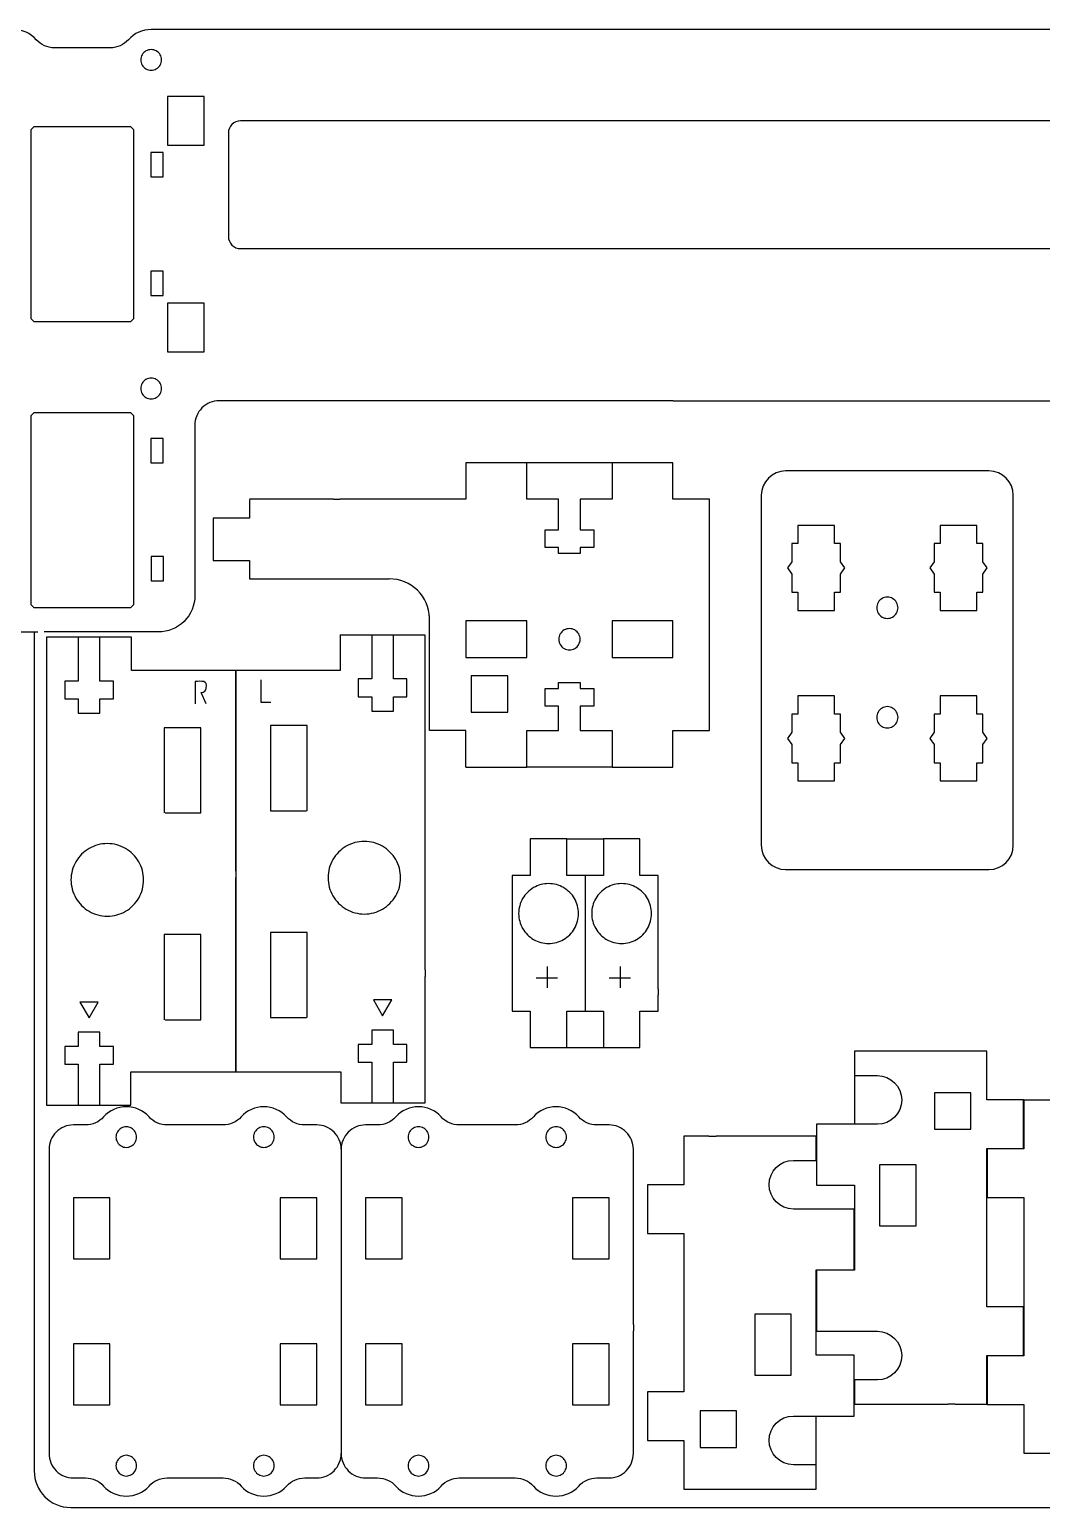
# Model space of a CAD drawing. Extents: x -458 to 425, y -81 to 360.
# Drawn here: x -163.6 to 2.6, y 117.1 to 360 of the extents above; entities that cross this region are included whole.
import ezdxf

# ---------------------------------------------------------------- set-up
doc = ezdxf.new("R2010")
doc.units = 0
doc.header["$MEASUREMENT"] = 0

msp = doc.modelspace()

# ---------------------------------------------------------------- linework, layer by layer
at = {"color": 7}
for p, q in [((125.75, 359.95), (-143.68, 359.95)), ((-150.38, 356.95), (-159.56, 356.95)), ((111.05, 344.95), (-128.98, 344.95)), ((-130.98, 342.95), (-130.98, 325.95)), ((-128.98, 323.95), (83.56, 323.95)), ((-57.88, 298.95), (-132.49, 298.95)), ((-57.88, 298.95), (-56.82, 298.95)), ((-56.82, 298.95), (39.14, 298.95)), ((-136.49, 294.95), (-136.49, 266.96)), ((-81.94, 288.76), (-91.94, 288.76)), ((-91.94, 288.76), (-91.94, 282.76)), ((-81.94, 282.76), (-81.94, 288.76)), ((-67.94, 288.76), (-81.94, 288.76)), ((-57.94, 288.76), (-67.94, 288.76)), ((-67.94, 288.76), (-67.94, 282.76)), ((-57.94, 282.76), (-57.94, 288.76)), ((-6.02, 287.43), (-39.42, 287.43)), ((-113.7, 282.76), (-127.5, 282.76)), ((-127.5, 282.69), (-127.5, 279.69)), ((-113.7, 282.76), (-112.65, 282.76)), ((-91.94, 282.76), (-112.65, 282.76)), ((-76.72, 282.76), (-81.94, 282.76)), ((-76.72, 277.76), (-76.72, 282.76)), ((-67.94, 282.76), (-73.16, 282.76)), ((-73.16, 282.76), (-73.16, 277.76)), ((-51.94, 282.76), (-57.94, 282.76)), ((-51.94, 244.76), (-51.94, 282.76)), ((-43.42, 283.42), (-43.42, 256.62)), ((-2.02, 225.92), (-2.02, 283.42)), ((-127.5, 279.69), (-133.5, 279.69)), ((-133.5, 279.69), (-133.5, 272.69)), ((-78.94, 274.84), (-78.94, 277.76)), ((-78.94, 277.76), (-76.72, 277.76)), ((-73.16, 277.76), (-70.94, 277.76)), ((-70.94, 277.76), (-70.94, 274.84)), ((-76.72, 274.84), (-78.94, 274.84)), ((-76.72, 273.84), (-76.72, 274.84)), ((-70.94, 274.84), (-73.16, 274.84)), ((-73.16, 274.84), (-73.16, 273.84)), ((-133.5, 272.69), (-127.5, 272.69)), ((-127.5, 272.69), (-127.5, 269.69)), ((-73.16, 273.84), (-76.72, 273.84)), ((-127.5, 269.69), (-124.56, 269.69)), ((-127.38, 269.7), (-104.57, 269.7)), ((-97.94, 244.76), (-97.94, 263.59)), ((-167.46, 260.96), (-162.3, 260.96)), ((-142.49, 260.96), (-161.24, 260.96)), ((-160.87, 260.1), (-160.87, 205.06)), ((-146.88, 260.1), (-160.87, 260.1)), ((-155.65, 260.08), (-155.65, 252.88)), ((-152.09, 252.88), (-152.09, 260.08)), ((-146.88, 254.65), (-146.88, 260.11)), ((-112.64, 260.47), (-112.64, 254.65)), ((-98.65, 260.46), (-112.64, 260.46)), ((-107.42, 260.45), (-107.42, 253.24)), ((-103.87, 253.24), (-103.87, 260.45)), ((-98.65, 205.42), (-98.65, 260.46)), ((-43.42, 256.62), (-43.42, 255.38)), ((-43.42, 255.38), (-43.42, 225.92)), ((-155.65, 252.88), (-157.87, 252.88)), ((-157.87, 252.88), (-157.87, 249.96)), ((-149.87, 252.88), (-152.09, 252.88)), ((-149.87, 249.96), (-149.87, 252.88)), ((-129.76, 254.65), (-146.88, 254.65)), ((-136.42, 252.83), (-136.42, 249.18)), ((-129.76, 254.65), (-129.76, 221.45)), ((-129.76, 221.66), (-129.76, 254.65)), ((-112.64, 254.65), (-129.76, 254.65)), ((-125.64, 253.09), (-125.64, 249.45)), ((-107.42, 253.24), (-109.65, 253.24)), ((-109.65, 253.24), (-109.65, 250.32)), ((-101.65, 253.24), (-103.87, 253.24)), ((-101.65, 250.32), (-101.65, 253.24)), ((-76.72, 251.68), (-76.72, 252.68)), ((-76.72, 252.68), (-73.16, 252.68)), ((-73.16, 252.68), (-73.16, 251.68)), ((-134.62, 249.18), (-135.43, 251.01)), ((-109.65, 250.32), (-107.42, 250.32)), ((-107.42, 250.32), (-107.42, 247.97)), ((-103.87, 247.97), (-103.87, 250.32)), ((-103.87, 250.32), (-101.65, 250.32)), ((-78.94, 248.76), (-78.94, 251.68)), ((-78.94, 251.68), (-76.72, 251.68)), ((-73.16, 251.68), (-70.94, 251.68)), ((-70.94, 251.68), (-70.94, 248.76)), ((-157.87, 249.96), (-155.65, 249.96)), ((-155.65, 249.96), (-155.65, 247.61)), ((-152.09, 247.61), (-152.09, 249.96)), ((-152.09, 249.96), (-149.87, 249.96)), ((-125.64, 249.45), (-124.02, 249.45)), ((-107.42, 247.97), (-103.87, 247.97)), ((-76.72, 248.76), (-78.94, 248.76)), ((-76.72, 244.76), (-76.72, 248.76)), ((-70.94, 248.76), (-73.16, 248.76)), ((-73.16, 248.76), (-73.16, 244.76)), ((-155.65, 247.61), (-152.09, 247.61)), ((-118.04, 245.6), (-124.04, 245.6)), ((-124.04, 245.6), (-124.04, 231.59)), ((-118.04, 231.59), (-118.04, 245.6)), ((-135.52, 245.23), (-141.52, 245.23)), ((-141.52, 245.23), (-141.52, 231.23)), ((-135.52, 231.23), (-135.52, 245.23)), ((-91.94, 244.76), (-97.94, 244.76)), ((-91.94, 238.76), (-91.94, 244.76)), ((-81.94, 238.76), (-81.94, 244.76)), ((-81.94, 244.76), (-76.72, 244.76)), ((-73.16, 244.76), (-67.94, 244.76)), ((-67.94, 244.76), (-67.94, 238.76)), ((-57.94, 238.76), (-57.94, 244.76)), ((-57.94, 244.76), (-51.94, 244.76)), ((-91.94, 238.76), (-81.94, 238.76)), ((-67.94, 238.76), (-81.94, 238.76)), ((-67.94, 238.76), (-57.94, 238.76)), ((-141.38, 231.23), (-135.52, 231.23)), ((-124.04, 231.59), (-118.14, 231.59)), ((-81.37, 226.97), (-81.37, 220.97)), ((-75.37, 226.97), (-81.37, 226.97)), ((-75.37, 220.97), (-75.37, 226.97)), ((-75.37, 226.97), (-69.37, 226.97)), ((-63.37, 226.97), (-69.37, 226.97)), ((-69.37, 226.97), (-69.37, 220.97)), ((-63.37, 220.97), (-63.37, 226.97)), ((-129.76, 221.66), (-129.76, 220.39)), ((-39.42, 221.93), (-6.02, 221.93)), ((-129.76, 188.68), (-129.76, 220.61)), ((-129.76, 220.39), (-129.76, 188.71)), ((-81.37, 220.97), (-84.37, 220.97)), ((-84.37, 220.97), (-84.37, 202.7)), ((-72.37, 220.97), (-75.37, 220.97)), ((-69.37, 220.97), (-72.37, 220.97)), ((-72.37, 220.97), (-72.37, 198.67)), ((-60.37, 220.97), (-63.37, 220.97)), ((-60.37, 202.35), (-60.37, 220.97)), ((-118.04, 211.59), (-124.04, 211.59)), ((-124.04, 211.59), (-124.04, 197.59)), ((-118.04, 197.59), (-118.04, 211.59)), ((-135.52, 211.23), (-141.52, 211.23)), ((-141.52, 211.23), (-141.52, 197.22)), ((-135.52, 197.22), (-135.52, 211.23)), ((-160.87, 205.06), (-160.87, 204)), ((-160.87, 204), (-160.87, 183.21)), ((-98.65, 205.42), (-98.65, 204.36)), ((-98.65, 183.57), (-98.65, 204.36)), ((-76.89, 204.08), (-80.39, 204.08)), ((-78.57, 202.47), (-78.57, 205.97)), ((-64.89, 204.08), (-68.39, 204.08)), ((-66.57, 202.47), (-66.57, 205.97)), ((-84.37, 202.7), (-84.37, 201.64)), ((-84.37, 201.64), (-84.37, 198.67)), ((-60.37, 202.35), (-60.37, 201.29)), ((-155.37, 200.15), (-153.87, 197.55)), ((-152.37, 200.15), (-155.37, 200.15)), ((-153.87, 197.55), (-152.37, 200.15)), ((-104.15, 200.51), (-107.15, 200.51)), ((-107.15, 200.51), (-105.65, 197.91)), ((-105.65, 197.91), (-104.15, 200.51)), ((-60.37, 198.67), (-60.37, 201.29)), ((-141.38, 197.22), (-135.52, 197.22)), ((-124.04, 197.59), (-118.14, 197.59)), ((-84.37, 198.67), (-81.37, 198.67)), ((-81.37, 198.67), (-81.37, 192.67)), ((-75.37, 192.67), (-75.37, 198.67)), ((-75.37, 198.67), (-72.37, 198.67)), ((-72.37, 198.67), (-69.37, 198.67)), ((-69.37, 198.67), (-69.37, 192.67)), ((-63.37, 192.67), (-63.37, 198.67)), ((-63.37, 198.67), (-60.37, 198.67)), ((-152.09, 195.19), (-155.65, 195.19)), ((-155.65, 195.19), (-155.65, 192.84)), ((-152.09, 192.84), (-152.09, 195.19)), ((-103.87, 195.55), (-107.42, 195.55)), ((-107.42, 195.55), (-107.42, 193.2)), ((-103.87, 193.2), (-103.87, 195.55)), ((-155.65, 192.84), (-157.87, 192.84)), ((-157.87, 192.84), (-157.87, 189.92)), ((-149.87, 192.84), (-152.09, 192.84)), ((-149.87, 189.92), (-149.87, 192.84)), ((-107.42, 193.2), (-109.65, 193.2)), ((-109.65, 193.2), (-109.65, 190.28)), ((-101.65, 193.2), (-103.87, 193.2)), ((-101.65, 190.28), (-101.65, 193.2)), ((-81.37, 192.67), (-75.37, 192.67)), ((-75.37, 192.67), (-69.37, 192.67)), ((-69.37, 192.67), (-63.37, 192.67)), ((-6.35, 192.08), (-28.1, 192.08)), ((-28.1, 192.08), (-28.1, 188.08)), ((-6.35, 184.07), (-6.35, 192.08)), ((-157.87, 189.92), (-155.65, 189.92)), ((-155.65, 189.92), (-155.65, 183.24)), ((-152.09, 183.29), (-152.09, 189.92)), ((-152.09, 189.92), (-149.87, 189.92)), ((-109.65, 190.28), (-107.42, 190.28)), ((-107.42, 190.28), (-107.42, 183.65)), ((-103.87, 183.6), (-103.87, 190.28)), ((-103.87, 190.28), (-101.65, 190.28)), ((-147.02, 183.22), (-147.02, 188.71)), ((-147.02, 188.71), (-129.76, 188.71)), ((-129.76, 188.68), (-112.5, 188.68)), ((-112.5, 188.68), (-112.5, 183.59)), ((-28.1, 188.08), (-24.35, 188.08)), ((-28.1, 188.08), (-28.1, 180.07)), ((-160.87, 183.23), (-147.02, 183.23)), ((-112.5, 183.6), (-98.64, 183.6)), ((-0.35, 184.07), (-6.35, 184.07)), ((-0.35, 176.07), (-0.35, 184.07)), ((5.62, 184.02), (-0.31, 184.02)), ((-0.31, 184.02), (-0.31, 176.02)), ((-154.46, 179.96), (-156.45, 179.96)), ((-131.86, 179.96), (-141.04, 179.96)), ((-116.45, 179.96), (-118.44, 179.96)), ((-106.46, 179.96), (-108.45, 179.96)), ((-83.85, 179.96), (-93.04, 179.96)), ((-68.44, 179.96), (-70.44, 179.96)), ((-24.35, 180.07), (-34.35, 180.07)), ((-34.35, 180.07), (-34.35, 170.07)), ((-52.06, 178.14), (-56.14, 178.14)), ((-56.14, 178.14), (-56.14, 170.14)), ((-52.06, 178.14), (-50.82, 178.14)), ((-34.39, 178.14), (-50.82, 178.14)), ((-34.39, 174.14), (-34.39, 178.14)), ((-160.45, 175.96), (-160.45, 143.9)), ((-112.45, 175.96), (-112.45, 125.96)), ((-64.44, 147.17), (-64.44, 175.96)), ((-6.35, 150.07), (-6.35, 176.07)), ((-6.35, 176.07), (-0.35, 176.07)), ((-0.31, 176.02), (-6.31, 176.02)), ((-6.31, 176.02), (-6.31, 168.02)), ((-38.14, 174.14), (-34.39, 174.14)), ((-56.14, 170.14), (-62.14, 170.14)), ((-62.14, 170.14), (-62.14, 162.14)), ((-34.35, 170.07), (-28.1, 170.07)), ((-28.1, 170.07), (-28.1, 156.07)), ((-6.31, 168.02), (-0.31, 168.02)), ((-0.31, 168.02), (-0.31, 142.02)), ((-28.14, 166.14), (-38.14, 166.14)), ((-28.14, 156.14), (-28.14, 166.14)), ((-62.14, 162.14), (-56.14, 162.14)), ((-56.14, 162.14), (-56.14, 136.13)), ((-34.39, 142.13), (-34.39, 156.14)), ((-34.39, 156.14), (-28.14, 156.14)), ((-28.1, 156.07), (-34.35, 156.07)), ((-34.35, 156.07), (-34.35, 146.06)), ((-0.35, 150.07), (-6.35, 150.07)), ((-0.35, 142.06), (-0.35, 150.07)), ((-64.44, 147.17), (-64.44, 146.11)), ((-64.44, 125.96), (-64.44, 146.11)), ((-34.35, 146.06), (-24.35, 146.06)), ((-160.45, 143.9), (-160.45, 142.84)), ((-160.45, 142.84), (-160.45, 125.96)), ((-28.14, 142.13), (-34.39, 142.13)), ((-28.14, 132.13), (-28.14, 142.13)), ((-6.35, 134.06), (-6.35, 142.06)), ((-6.35, 142.06), (-0.35, 142.06)), ((-0.31, 142.02), (-6.31, 142.02)), ((-6.31, 142.02), (-6.31, 134.02)), ((-56.14, 136.13), (-62.14, 136.13)), ((-62.14, 136.13), (-62.14, 128.13)), ((-24.35, 138.06), (-28.1, 138.06)), ((-28.1, 138.06), (-28.1, 134.06)), ((-28.1, 134.06), (-12.72, 134.06)), ((-11.58, 134.06), (-12.72, 134.06)), ((-11.58, 134.06), (-6.35, 134.06)), ((-6.31, 134.02), (-0.31, 134.02)), ((-0.31, 134.02), (-0.31, 126.02)), ((-38.14, 132.13), (-28.14, 132.13)), ((-34.39, 124.13), (-34.39, 132.13)), ((-62.14, 128.13), (-56.14, 128.13)), ((-56.14, 128.13), (-56.14, 120.13)), ((-34.39, 124.13), (-38.14, 124.13)), ((-34.39, 120.13), (-34.39, 124.13)), ((-0.31, 126.02), (21.45, 126.02)), ((-156.45, 121.96), (-154.46, 121.96)), ((-141.04, 121.96), (-131.86, 121.96)), ((-118.44, 121.96), (-116.45, 121.96)), ((-108.45, 121.96), (-106.46, 121.96)), ((-93.04, 121.96), (-83.85, 121.96)), ((-70.44, 121.96), (-68.44, 121.96)), ((-56.14, 120.13), (-34.39, 120.13))]:
    msp.add_line(p, q, dxfattribs=at)
at = {"color": 1}
for p, q in [((-134.98, 348.96), (-140.97, 348.96)), ((-140.97, 348.96), (-140.97, 340.96)), ((-134.98, 340.96), (-134.98, 348.96)), ((-162.95, 343.96), (-163.45, 343.46)), ((-163.45, 343.46), (-163.45, 312.46)), ((-146.99, 343.96), (-162.95, 343.96)), ((-146.49, 343.46), (-146.99, 343.96)), ((-146.49, 312.46), (-146.49, 343.46)), ((-140.97, 340.96), (-134.98, 340.96)), ((-143.7, 339.75), (-143.7, 335.75)), ((-141.7, 339.75), (-143.7, 339.75)), ((-141.7, 335.75), (-141.7, 339.75)), ((-143.7, 335.75), (-141.7, 335.75)), ((-143.7, 320.26), (-143.7, 316.26)), ((-141.7, 320.26), (-143.7, 320.26)), ((-141.7, 316.26), (-141.7, 320.26)), ((-143.7, 316.26), (-141.7, 316.26)), ((-134.98, 314.97), (-140.97, 314.97)), ((-140.97, 314.97), (-140.97, 306.97)), ((-134.98, 306.97), (-134.98, 314.97)), ((-163.45, 312.46), (-162.95, 311.97)), ((-162.95, 311.97), (-146.99, 311.97)), ((-146.99, 311.97), (-146.49, 312.46)), ((-140.97, 306.97), (-134.98, 306.97)), ((-162.95, 296.97), (-163.45, 296.47)), ((-163.45, 296.47), (-163.45, 265.47)), ((-146.99, 296.97), (-162.95, 296.97)), ((-146.49, 296.47), (-146.99, 296.97)), ((-146.49, 265.47), (-146.49, 296.47)), ((-143.7, 292.76), (-143.7, 288.75)), ((-141.7, 292.76), (-143.7, 292.76)), ((-141.7, 288.75), (-141.7, 292.76)), ((-143.7, 288.75), (-141.7, 288.75)), ((-31.41, 278.48), (-37.41, 278.48)), ((-37.41, 278.48), (-37.41, 275.48)), ((-31.41, 275.48), (-31.41, 278.48)), ((-8.01, 278.48), (-14.01, 278.48)), ((-14.01, 278.48), (-14.01, 275.48)), ((-8.01, 275.48), (-8.01, 278.48)), ((-37.41, 275.48), (-38.41, 275.48)), ((-38.41, 275.48), (-38.41, 272.48)), ((-30.41, 275.48), (-31.41, 275.48)), ((-30.41, 272.48), (-30.41, 275.48)), ((-14.01, 275.48), (-15.01, 275.48)), ((-15.01, 275.48), (-15.01, 272.48)), ((-7.01, 275.48), (-8.01, 275.48)), ((-7.01, 272.48), (-7.01, 275.48)), ((-143.66, 273.35), (-143.66, 269.35)), ((-141.66, 273.35), (-143.66, 273.35)), ((-141.66, 269.35), (-141.66, 273.35)), ((-38.41, 272.48), (-39.11, 271.48)), ((-29.71, 271.48), (-30.41, 272.48)), ((-15.01, 272.48), (-15.71, 271.48)), ((-6.31, 271.48), (-7.01, 272.48)), ((-39.11, 271.48), (-38.41, 270.48)), ((-38.41, 270.48), (-38.41, 267.48)), ((-30.41, 270.48), (-29.71, 271.48)), ((-30.41, 267.48), (-30.41, 270.48)), ((-15.71, 271.48), (-15.01, 270.48)), ((-15.01, 270.48), (-15.01, 267.48)), ((-7.01, 270.48), (-6.31, 271.48)), ((-7.01, 267.48), (-7.01, 270.48)), ((-143.66, 269.35), (-141.66, 269.35)), ((-38.41, 267.48), (-37.41, 267.48)), ((-37.41, 267.48), (-37.41, 264.48)), ((-31.41, 264.48), (-31.41, 267.48)), ((-31.41, 267.48), (-30.41, 267.48)), ((-15.01, 267.48), (-14.01, 267.48)), ((-14.01, 267.48), (-14.01, 264.48)), ((-8.01, 264.48), (-8.01, 267.48)), ((-8.01, 267.48), (-7.01, 267.48)), ((-163.45, 265.47), (-162.95, 264.97)), ((-162.95, 264.97), (-146.99, 264.97)), ((-146.99, 264.97), (-146.49, 265.47)), ((-81.94, 262.77), (-91.94, 262.77)), ((-91.94, 262.77), (-91.94, 256.77)), ((-81.94, 256.77), (-81.94, 262.77)), ((-57.94, 262.77), (-67.94, 262.77)), ((-67.94, 262.77), (-67.94, 256.77)), ((-57.94, 256.77), (-57.94, 262.77)), ((-37.41, 264.48), (-31.41, 264.48)), ((-14.01, 264.48), (-8.01, 264.48)), ((-91.94, 256.77), (-81.94, 256.77)), ((-67.94, 256.77), (-57.94, 256.77)), ((-85.08, 253.77), (-91.08, 253.77)), ((-91.08, 253.77), (-91.08, 247.77)), ((-85.08, 247.77), (-85.08, 253.77)), ((-31.41, 250.48), (-37.41, 250.48)), ((-37.41, 250.48), (-37.41, 247.48)), ((-31.41, 247.48), (-31.41, 250.48)), ((-8.01, 250.48), (-14.01, 250.48)), ((-14.01, 250.48), (-14.01, 247.48)), ((-8.01, 247.48), (-8.01, 250.48)), ((-91.08, 247.77), (-85.08, 247.77)), ((-37.41, 247.48), (-38.41, 247.48)), ((-38.41, 247.48), (-38.41, 244.48)), ((-30.41, 247.48), (-31.41, 247.48)), ((-30.41, 244.48), (-30.41, 247.48)), ((-14.01, 247.48), (-15.01, 247.48)), ((-15.01, 247.48), (-15.01, 244.48)), ((-7.01, 247.48), (-8.01, 247.48)), ((-7.01, 244.48), (-7.01, 247.48)), ((-38.41, 244.48), (-39.11, 243.48)), ((-39.11, 243.48), (-38.41, 242.48)), ((-29.71, 243.48), (-30.41, 244.48)), ((-30.41, 242.48), (-29.71, 243.48)), ((-15.01, 244.48), (-15.71, 243.48)), ((-15.71, 243.48), (-15.01, 242.48)), ((-6.31, 243.48), (-7.01, 244.48)), ((-7.01, 242.48), (-6.31, 243.48)), ((-38.41, 242.48), (-38.41, 239.48)), ((-30.41, 239.48), (-30.41, 242.48)), ((-15.01, 242.48), (-15.01, 239.48)), ((-7.01, 239.48), (-7.01, 242.48)), ((-38.41, 239.48), (-37.41, 239.48)), ((-37.41, 239.48), (-37.41, 236.48)), ((-31.41, 236.48), (-31.41, 239.48)), ((-31.41, 239.48), (-30.41, 239.48)), ((-15.01, 239.48), (-14.01, 239.48)), ((-14.01, 239.48), (-14.01, 236.48)), ((-8.01, 236.48), (-8.01, 239.48)), ((-8.01, 239.48), (-7.01, 239.48)), ((-37.41, 236.48), (-31.41, 236.48)), ((-14.01, 236.48), (-8.01, 236.48)), ((-8.99, 185.26), (-14.99, 185.26)), ((-14.99, 185.26), (-14.99, 179.26)), ((-8.99, 179.26), (-8.99, 185.26)), ((-14.99, 179.26), (-8.99, 179.26)), ((-17.99, 173.38), (-23.99, 173.38)), ((-23.99, 173.38), (-23.99, 163.38)), ((-17.99, 163.38), (-17.99, 173.38)), ((-150.45, 167.97), (-156.45, 167.97)), ((-156.45, 167.97), (-156.45, 157.97)), ((-150.45, 157.97), (-150.45, 167.97)), ((-116.45, 167.97), (-122.45, 167.97)), ((-122.45, 167.97), (-122.45, 157.97)), ((-116.45, 157.97), (-116.45, 167.97)), ((-102.44, 167.97), (-108.44, 167.97)), ((-108.44, 167.97), (-108.44, 157.97)), ((-102.44, 157.97), (-102.44, 167.97)), ((-68.44, 167.97), (-74.44, 167.97)), ((-74.44, 167.97), (-74.44, 157.97)), ((-68.44, 157.97), (-68.44, 167.97)), ((-23.99, 163.38), (-17.99, 163.38)), ((-156.45, 157.97), (-150.45, 157.97)), ((-122.45, 157.97), (-116.45, 157.97)), ((-108.44, 157.97), (-102.44, 157.97)), ((-74.44, 157.97), (-68.44, 157.97)), ((-38.49, 148.85), (-44.49, 148.85)), ((-44.49, 148.85), (-44.49, 138.85)), ((-38.49, 138.85), (-38.49, 148.85)), ((-150.45, 143.97), (-156.45, 143.97)), ((-156.45, 143.97), (-156.45, 133.97)), ((-150.45, 133.97), (-150.45, 143.97)), ((-116.45, 143.97), (-122.45, 143.97)), ((-122.45, 143.97), (-122.45, 133.97)), ((-116.45, 133.97), (-116.45, 143.97)), ((-102.44, 143.97), (-108.44, 143.97)), ((-108.44, 143.97), (-108.44, 133.97)), ((-102.44, 133.97), (-102.44, 143.97)), ((-68.44, 143.97), (-74.44, 143.97)), ((-74.44, 143.97), (-74.44, 133.97)), ((-68.44, 133.97), (-68.44, 143.97)), ((-44.49, 138.85), (-38.49, 138.85)), ((-156.45, 133.97), (-150.45, 133.97)), ((-122.45, 133.97), (-116.45, 133.97)), ((-108.44, 133.97), (-102.44, 133.97)), ((-74.44, 133.97), (-68.44, 133.97)), ((-47.49, 132.97), (-53.49, 132.97)), ((-53.49, 132.97), (-53.49, 126.97)), ((-47.49, 126.97), (-47.49, 132.97)), ((-53.49, 126.97), (-47.49, 126.97))]:
    msp.add_line(p, q, dxfattribs=at)
at = {"color": 5}
for p, q in [((-162.89, 260.9), (-162.89, 123.11)), ((-156.89, 117.11), (118.93, 117.11))]:
    msp.add_line(p, q, dxfattribs=at)
at = {"color": 7}
for points in [[(-162.54, 358.29), (-163.49, 359.35), (-164.85, 359.95), (-166.27, 359.95)], [(-143.68, 359.95), (-145.1, 359.95), (-146.45, 359.35), (-147.4, 358.29)], [(-159.56, 356.95), (-160.7, 356.95), (-161.79, 357.44), (-162.54, 358.29)], [(-147.4, 358.29), (-148.16, 357.44), (-149.24, 356.95), (-150.38, 356.95)], [(-128.98, 344.95), (-130.08, 344.95), (-130.98, 344.06), (-130.98, 342.95)], [(-130.98, 325.95), (-130.98, 324.85), (-130.08, 323.95), (-128.98, 323.95)], [(-132.49, 298.95), (-133.55, 298.95), (-134.57, 298.53), (-135.32, 297.78)], [(-135.32, 297.78), (-136.07, 297.03), (-136.49, 296.02), (-136.49, 294.95)], [(-39.42, 287.43), (-41.63, 287.43), (-43.42, 285.63), (-43.42, 283.42)], [(-2.02, 283.42), (-2.02, 285.63), (-3.81, 287.43), (-6.02, 287.43)], [(-124.56, 269.69), (-124.52, 269.69), (-124.48, 269.69), (-124.43, 269.69)], [(-97.95, 263.24), (-97.95, 266.81), (-100.99, 269.7), (-104.57, 269.7)], [(-136.49, 266.96), (-136.49, 265.36), (-137.12, 263.84), (-138.25, 262.71)], [(-138.25, 262.71), (-139.37, 261.59), (-140.9, 260.96), (-142.49, 260.96)], [(-134.62, 251.71), (-134.34, 253.12), (-135.42, 252.83), (-136.42, 252.83)], [(-135.43, 251.01), (-134.98, 251.01), (-134.62, 251.32), (-134.62, 251.71)], [(-150.87, 226.19), (-151.91, 226.19), (-152.95, 225.91), (-153.85, 225.39)], [(-147.89, 225.39), (-148.79, 225.91), (-149.83, 226.19), (-150.87, 226.19)], [(-108.65, 226.55), (-109.69, 226.55), (-110.73, 226.27), (-111.63, 225.75)], [(-105.66, 225.75), (-106.56, 226.27), (-107.6, 226.55), (-108.65, 226.55)], [(-43.42, 225.92), (-43.42, 223.72), (-41.63, 221.93), (-39.42, 221.93)], [(-6.02, 221.93), (-3.81, 221.93), (-2.02, 223.72), (-2.02, 225.92)], [(-153.85, 225.39), (-154.76, 224.87), (-155.52, 224.11), (-156.04, 223.21)], [(-145.71, 223.21), (-146.22, 224.11), (-146.99, 224.87), (-147.89, 225.39)], [(-113.81, 223.57), (-114.33, 222.67), (-114.61, 221.63), (-114.61, 220.59)], [(-111.63, 225.75), (-112.53, 225.23), (-113.29, 224.47), (-113.81, 223.57)], [(-103.48, 223.57), (-104, 224.47), (-104.76, 225.23), (-105.66, 225.75)], [(-102.68, 220.59), (-102.68, 221.63), (-102.96, 222.67), (-103.48, 223.57)], [(-156.04, 223.21), (-156.56, 222.31), (-156.84, 221.27), (-156.84, 220.22)], [(-144.91, 220.22), (-144.9, 221.27), (-145.18, 222.31), (-145.71, 223.21)], [(-156.84, 220.22), (-156.84, 219.18), (-156.56, 218.14), (-156.04, 217.24)], [(-145.71, 217.24), (-145.18, 218.14), (-144.9, 219.18), (-144.91, 220.22)], [(-114.61, 220.59), (-114.61, 219.54), (-114.33, 218.5), (-113.81, 217.6)], [(-103.48, 217.6), (-102.96, 218.5), (-102.68, 219.54), (-102.68, 220.59)], [(-156.04, 217.24), (-155.52, 216.34), (-154.76, 215.58), (-153.85, 215.06)], [(-147.89, 215.06), (-146.99, 215.58), (-146.22, 216.34), (-145.71, 217.24)], [(-113.81, 217.6), (-113.29, 216.7), (-112.53, 215.94), (-111.63, 215.42)], [(-105.66, 215.42), (-104.76, 215.94), (-104, 216.7), (-103.48, 217.6)], [(-153.85, 215.06), (-152.95, 214.54), (-151.91, 214.26), (-150.87, 214.26)], [(-150.87, 214.26), (-149.83, 214.26), (-148.79, 214.54), (-147.89, 215.06)], [(-111.63, 215.42), (-110.73, 214.9), (-109.69, 214.62), (-108.65, 214.62)], [(-108.65, 214.62), (-107.6, 214.62), (-106.56, 214.9), (-105.66, 215.42)], [(-24.35, 188.08), (-22.14, 188.08), (-20.35, 186.28), (-20.35, 184.07)], [(-147.75, 182.96), (-149.18, 182.96), (-150.53, 182.35), (-151.48, 181.29)], [(-144.02, 181.29), (-144.97, 182.35), (-146.33, 182.96), (-147.75, 182.96)], [(-125.15, 182.96), (-126.57, 182.96), (-127.93, 182.35), (-128.88, 181.29)], [(-121.42, 181.29), (-122.37, 182.35), (-123.73, 182.96), (-125.15, 182.96)], [(-99.75, 182.96), (-101.17, 182.96), (-102.52, 182.35), (-103.47, 181.29)], [(-96.02, 181.29), (-96.97, 182.35), (-98.32, 182.96), (-99.75, 182.96)], [(-77.14, 182.96), (-78.57, 182.96), (-79.92, 182.35), (-80.87, 181.29)], [(-73.42, 181.29), (-74.36, 182.35), (-75.72, 182.96), (-77.14, 182.96)], [(-20.35, 184.07), (-20.35, 181.86), (-22.14, 180.07), (-24.35, 180.07)], [(-156.45, 179.96), (-157.51, 179.96), (-158.53, 179.54), (-159.28, 178.78)], [(-151.48, 181.29), (-152.24, 180.44), (-153.32, 179.96), (-154.46, 179.96)], [(-141.04, 179.96), (-142.18, 179.96), (-143.26, 180.44), (-144.02, 181.29)], [(-128.88, 181.29), (-129.64, 180.44), (-130.72, 179.96), (-131.86, 179.96)], [(-118.44, 179.96), (-119.58, 179.96), (-120.66, 180.44), (-121.42, 181.29)], [(-113.62, 178.78), (-114.37, 179.54), (-115.39, 179.96), (-116.45, 179.96)], [(-108.45, 179.96), (-109.51, 179.96), (-110.53, 179.54), (-111.28, 178.78)], [(-103.47, 181.29), (-104.23, 180.44), (-105.32, 179.96), (-106.46, 179.96)], [(-93.04, 179.96), (-94.18, 179.96), (-95.26, 180.44), (-96.02, 181.29)], [(-80.87, 181.29), (-81.63, 180.44), (-82.71, 179.96), (-83.85, 179.96)], [(-70.44, 179.96), (-71.57, 179.96), (-72.66, 180.44), (-73.42, 181.29)], [(-65.61, 178.78), (-66.36, 179.54), (-67.38, 179.96), (-68.44, 179.96)], [(-159.28, 178.78), (-160.03, 178.03), (-160.45, 177.02), (-160.45, 175.96)], [(-112.45, 175.96), (-112.45, 177.02), (-112.87, 178.03), (-113.62, 178.78)], [(-111.28, 178.78), (-112.03, 178.03), (-112.45, 177.02), (-112.45, 175.96)], [(-64.44, 175.96), (-64.44, 177.02), (-64.86, 178.03), (-65.61, 178.78)], [(-42.14, 170.14), (-42.14, 172.35), (-40.35, 174.14), (-38.14, 174.14)], [(-38.14, 166.14), (-40.35, 166.14), (-42.14, 167.93), (-42.14, 170.14)], [(-24.35, 146.06), (-22.14, 146.06), (-20.35, 144.27), (-20.35, 142.06)], [(-20.35, 142.06), (-20.35, 139.85), (-22.14, 138.06), (-24.35, 138.06)], [(-42.14, 128.13), (-42.14, 130.34), (-40.35, 132.13), (-38.14, 132.13)], [(-38.14, 124.13), (-40.35, 124.13), (-42.14, 125.92), (-42.14, 128.13)], [(-160.45, 125.96), (-160.45, 124.9), (-160.03, 123.88), (-159.28, 123.13)], [(-113.62, 123.13), (-112.87, 123.88), (-112.45, 124.9), (-112.45, 125.96)], [(-112.45, 125.96), (-112.45, 124.9), (-112.03, 123.88), (-111.28, 123.13)], [(-65.61, 123.13), (-64.86, 123.88), (-64.44, 124.9), (-64.44, 125.96)], [(-159.28, 123.13), (-158.53, 122.38), (-157.51, 121.96), (-156.45, 121.96)], [(-154.46, 121.96), (-153.32, 121.96), (-152.24, 121.47), (-151.48, 120.62)], [(-144.02, 120.62), (-143.26, 121.47), (-142.18, 121.96), (-141.04, 121.96)], [(-131.86, 121.96), (-130.72, 121.96), (-129.64, 121.47), (-128.88, 120.62)], [(-121.42, 120.62), (-120.66, 121.47), (-119.58, 121.96), (-118.44, 121.96)], [(-116.45, 121.96), (-115.39, 121.96), (-114.37, 122.38), (-113.62, 123.13)], [(-111.28, 123.13), (-110.53, 122.38), (-109.51, 121.96), (-108.45, 121.96)], [(-106.46, 121.96), (-105.32, 121.96), (-104.23, 121.47), (-103.47, 120.62)], [(-96.02, 120.62), (-95.26, 121.47), (-94.18, 121.96), (-93.04, 121.96)], [(-83.85, 121.96), (-82.71, 121.96), (-81.63, 121.47), (-80.87, 120.62)], [(-73.42, 120.62), (-72.66, 121.47), (-71.57, 121.96), (-70.44, 121.96)], [(-68.44, 121.96), (-67.38, 121.96), (-66.36, 122.38), (-65.61, 123.13)], [(-151.48, 120.62), (-150.53, 119.56), (-149.18, 118.96), (-147.75, 118.96)], [(-147.75, 118.96), (-146.33, 118.96), (-144.97, 119.56), (-144.02, 120.62)], [(-128.88, 120.62), (-127.93, 119.56), (-126.57, 118.96), (-125.15, 118.96)], [(-125.15, 118.96), (-123.73, 118.96), (-122.37, 119.56), (-121.42, 120.62)], [(-103.47, 120.62), (-102.52, 119.56), (-101.17, 118.96), (-99.75, 118.96)], [(-99.75, 118.96), (-98.32, 118.96), (-96.97, 119.56), (-96.02, 120.62)], [(-80.87, 120.62), (-79.92, 119.56), (-78.57, 118.96), (-77.14, 118.96)], [(-77.14, 118.96), (-75.72, 118.96), (-74.36, 119.56), (-73.42, 120.62)]]:
    msp.add_open_spline(points, degree=3, dxfattribs=at)
at = {"color": 1}
for points in [[(-145.14, 355.81), (-145.29, 355.56), (-145.37, 355.26), (-145.37, 354.96)], [(-145.37, 354.96), (-145.37, 354.67), (-145.29, 354.37), (-145.14, 354.11)], [(-144.52, 356.44), (-144.78, 356.29), (-145, 356.07), (-145.14, 355.81)], [(-143.67, 356.66), (-143.97, 356.66), (-144.27, 356.58), (-144.52, 356.44)], [(-142.82, 356.44), (-143.08, 356.58), (-143.38, 356.66), (-143.67, 356.66)], [(-142.2, 355.81), (-142.35, 356.07), (-142.56, 356.29), (-142.82, 356.44)], [(-141.97, 354.96), (-141.97, 355.26), (-142.05, 355.56), (-142.2, 355.81)], [(-142.2, 354.11), (-142.05, 354.37), (-141.97, 354.67), (-141.97, 354.96)], [(-145.14, 354.11), (-145, 353.86), (-144.78, 353.64), (-144.52, 353.49)], [(-144.52, 353.49), (-144.27, 353.34), (-143.97, 353.26), (-143.67, 353.26)], [(-143.67, 353.26), (-143.38, 353.26), (-143.08, 353.34), (-142.82, 353.49)], [(-142.82, 353.49), (-142.56, 353.64), (-142.35, 353.86), (-142.2, 354.11)], [(-145.14, 301.82), (-145.29, 301.56), (-145.37, 301.26), (-145.37, 300.97)], [(-144.52, 302.44), (-144.78, 302.29), (-145, 302.07), (-145.14, 301.82)], [(-143.67, 302.67), (-143.97, 302.67), (-144.27, 302.59), (-144.52, 302.44)], [(-142.82, 302.44), (-143.08, 302.59), (-143.38, 302.67), (-143.67, 302.67)], [(-142.2, 301.82), (-142.35, 302.07), (-142.56, 302.29), (-142.82, 302.44)], [(-141.97, 300.97), (-141.97, 301.26), (-142.05, 301.56), (-142.2, 301.82)], [(-145.37, 300.97), (-145.37, 300.67), (-145.29, 300.37), (-145.14, 300.12)], [(-145.14, 300.12), (-145, 299.86), (-144.78, 299.64), (-144.52, 299.49)], [(-144.52, 299.49), (-144.27, 299.34), (-143.97, 299.26), (-143.67, 299.27)], [(-143.67, 299.27), (-143.38, 299.26), (-143.08, 299.34), (-142.82, 299.49)], [(-142.82, 299.49), (-142.56, 299.64), (-142.35, 299.86), (-142.2, 300.12)], [(-142.2, 300.12), (-142.05, 300.37), (-141.97, 300.67), (-141.97, 300.97)], [(-24.23, 265.81), (-24.38, 265.55), (-24.46, 265.24), (-24.46, 264.94)], [(-24.46, 264.94), (-24.46, 264.63), (-24.38, 264.33), (-24.23, 264.06)], [(-23.59, 266.45), (-23.85, 266.3), (-24.08, 266.08), (-24.23, 265.81)], [(-22.71, 266.69), (-23.02, 266.69), (-23.32, 266.61), (-23.59, 266.45)], [(-21.84, 266.45), (-22.1, 266.61), (-22.41, 266.69), (-22.71, 266.69)], [(-21.2, 265.81), (-21.35, 266.08), (-21.57, 266.3), (-21.84, 266.45)], [(-20.96, 264.94), (-20.96, 265.24), (-21.04, 265.55), (-21.2, 265.81)], [(-21.2, 264.06), (-21.04, 264.33), (-20.96, 264.63), (-20.96, 264.94)], [(-24.23, 264.06), (-24.08, 263.8), (-23.85, 263.57), (-23.59, 263.42)], [(-23.59, 263.42), (-23.32, 263.27), (-23.02, 263.19), (-22.71, 263.19)], [(-22.71, 263.19), (-22.41, 263.19), (-22.1, 263.27), (-21.84, 263.42)], [(-21.84, 263.42), (-21.57, 263.57), (-21.35, 263.8), (-21.2, 264.06)], [(-76.45, 260.64), (-76.6, 260.38), (-76.69, 260.08), (-76.69, 259.77)], [(-75.81, 261.29), (-76.08, 261.13), (-76.3, 260.91), (-76.45, 260.64)], [(-74.94, 261.52), (-75.24, 261.52), (-75.55, 261.44), (-75.81, 261.29)], [(-74.06, 261.29), (-74.33, 261.44), (-74.63, 261.52), (-74.94, 261.52)], [(-73.42, 260.64), (-73.57, 260.91), (-73.8, 261.13), (-74.06, 261.29)], [(-73.19, 259.77), (-73.19, 260.08), (-73.27, 260.38), (-73.42, 260.64)], [(-76.69, 259.77), (-76.69, 259.46), (-76.6, 259.16), (-76.45, 258.89)], [(-76.45, 258.89), (-76.3, 258.63), (-76.08, 258.41), (-75.81, 258.25)], [(-75.81, 258.25), (-75.55, 258.1), (-75.24, 258.02), (-74.94, 258.02)], [(-74.94, 258.02), (-74.63, 258.02), (-74.33, 258.1), (-74.06, 258.25)], [(-74.06, 258.25), (-73.8, 258.41), (-73.57, 258.63), (-73.42, 258.89)], [(-73.42, 258.89), (-73.27, 259.16), (-73.19, 259.46), (-73.19, 259.77)], [(-24.23, 247.81), (-24.38, 247.55), (-24.46, 247.24), (-24.46, 246.94)], [(-23.59, 248.45), (-23.85, 248.3), (-24.08, 248.08), (-24.23, 247.81)], [(-22.71, 248.69), (-23.02, 248.69), (-23.32, 248.61), (-23.59, 248.45)], [(-21.84, 248.45), (-22.1, 248.61), (-22.41, 248.69), (-22.71, 248.69)], [(-21.2, 247.81), (-21.35, 248.08), (-21.57, 248.3), (-21.84, 248.45)], [(-20.96, 246.94), (-20.96, 247.24), (-21.04, 247.55), (-21.2, 247.81)], [(-24.46, 246.94), (-24.46, 246.63), (-24.38, 246.33), (-24.23, 246.06)], [(-24.23, 246.06), (-24.08, 245.8), (-23.85, 245.57), (-23.59, 245.42)], [(-23.59, 245.42), (-23.32, 245.27), (-23.02, 245.19), (-22.71, 245.19)], [(-22.71, 245.19), (-22.41, 245.19), (-22.1, 245.27), (-21.84, 245.42)], [(-21.84, 245.42), (-21.57, 245.57), (-21.35, 245.8), (-21.2, 246.06)], [(-21.2, 246.06), (-21.04, 246.33), (-20.96, 246.63), (-20.96, 246.94)], [(-80.83, 218.95), (-81.57, 218.53), (-82.2, 217.9), (-82.63, 217.15)], [(-78.37, 219.61), (-79.23, 219.61), (-80.09, 219.38), (-80.83, 218.95)], [(-75.91, 218.95), (-76.65, 219.38), (-77.51, 219.61), (-78.37, 219.61)], [(-74.11, 217.15), (-74.54, 217.9), (-75.17, 218.53), (-75.91, 218.95)], [(-68.83, 218.95), (-69.57, 218.53), (-70.2, 217.9), (-70.63, 217.15)], [(-66.37, 219.61), (-67.23, 219.61), (-68.09, 219.38), (-68.83, 218.95)], [(-63.91, 218.95), (-64.65, 219.38), (-65.51, 219.61), (-66.37, 219.61)], [(-62.11, 217.15), (-62.54, 217.9), (-63.17, 218.53), (-63.91, 218.95)], [(-82.63, 217.15), (-83.06, 216.41), (-83.29, 215.55), (-83.29, 214.7)], [(-73.45, 214.7), (-73.45, 215.55), (-73.68, 216.41), (-74.11, 217.15)], [(-70.63, 217.15), (-71.06, 216.41), (-71.29, 215.55), (-71.29, 214.7)], [(-61.45, 214.7), (-61.45, 215.55), (-61.68, 216.41), (-62.11, 217.15)], [(-83.29, 214.7), (-83.29, 213.84), (-83.06, 212.98), (-82.63, 212.24)], [(-74.11, 212.24), (-73.68, 212.98), (-73.45, 213.84), (-73.45, 214.7)], [(-71.29, 214.7), (-71.29, 213.84), (-71.06, 212.98), (-70.63, 212.24)], [(-62.11, 212.24), (-61.68, 212.98), (-61.45, 213.84), (-61.45, 214.7)], [(-82.63, 212.24), (-82.2, 211.49), (-81.57, 210.87), (-80.83, 210.44)], [(-75.91, 210.44), (-75.17, 210.87), (-74.54, 211.49), (-74.11, 212.24)], [(-70.63, 212.24), (-70.2, 211.49), (-69.57, 210.87), (-68.83, 210.44)], [(-63.91, 210.44), (-63.17, 210.87), (-62.54, 211.49), (-62.11, 212.24)], [(-80.83, 210.44), (-80.09, 210.01), (-79.23, 209.78), (-78.37, 209.78)], [(-78.37, 209.78), (-77.51, 209.78), (-76.65, 210.01), (-75.91, 210.44)], [(-68.83, 210.44), (-68.09, 210.01), (-67.23, 209.78), (-66.37, 209.78)], [(-66.37, 209.78), (-65.51, 209.78), (-64.65, 210.01), (-63.91, 210.44)], [(-149.22, 178.82), (-149.37, 178.56), (-149.45, 178.27), (-149.45, 177.97)], [(-149.45, 177.97), (-149.45, 177.67), (-149.37, 177.38), (-149.22, 177.12)], [(-148.6, 179.44), (-148.86, 179.29), (-149.07, 179.08), (-149.22, 178.82)], [(-147.75, 179.67), (-148.05, 179.67), (-148.34, 179.59), (-148.6, 179.44)], [(-146.9, 179.44), (-147.16, 179.59), (-147.45, 179.67), (-147.75, 179.67)], [(-146.28, 178.82), (-146.42, 179.08), (-146.64, 179.29), (-146.9, 179.44)], [(-146.05, 177.97), (-146.05, 178.27), (-146.13, 178.56), (-146.28, 178.82)], [(-146.28, 177.12), (-146.13, 177.38), (-146.05, 177.67), (-146.05, 177.97)], [(-126.62, 178.82), (-126.77, 178.56), (-126.85, 178.27), (-126.85, 177.97)], [(-126.85, 177.97), (-126.85, 177.67), (-126.77, 177.38), (-126.62, 177.12)], [(-126, 179.44), (-126.25, 179.29), (-126.47, 179.08), (-126.62, 178.82)], [(-125.15, 179.67), (-125.44, 179.67), (-125.74, 179.59), (-126, 179.44)], [(-124.3, 179.44), (-124.55, 179.59), (-124.85, 179.67), (-125.15, 179.67)], [(-123.67, 178.82), (-123.82, 179.08), (-124.04, 179.29), (-124.3, 179.44)], [(-123.45, 177.97), (-123.45, 178.27), (-123.52, 178.56), (-123.67, 178.82)], [(-123.67, 177.12), (-123.52, 177.38), (-123.45, 177.67), (-123.45, 177.97)], [(-101.21, 178.82), (-101.36, 178.56), (-101.44, 178.27), (-101.44, 177.97)], [(-101.44, 177.97), (-101.44, 177.67), (-101.36, 177.38), (-101.21, 177.12)], [(-100.59, 179.44), (-100.85, 179.29), (-101.07, 179.08), (-101.21, 178.82)], [(-99.74, 179.67), (-100.04, 179.67), (-100.34, 179.59), (-100.59, 179.44)], [(-98.89, 179.44), (-99.15, 179.59), (-99.45, 179.67), (-99.74, 179.67)], [(-98.27, 178.82), (-98.42, 179.08), (-98.64, 179.29), (-98.89, 179.44)], [(-98.04, 177.97), (-98.04, 178.27), (-98.12, 178.56), (-98.27, 178.82)], [(-98.27, 177.12), (-98.12, 177.38), (-98.04, 177.67), (-98.04, 177.97)], [(-78.61, 178.82), (-78.76, 178.56), (-78.84, 178.27), (-78.84, 177.97)], [(-78.84, 177.97), (-78.84, 177.67), (-78.76, 177.38), (-78.61, 177.12)], [(-77.99, 179.44), (-78.25, 179.29), (-78.46, 179.08), (-78.61, 178.82)], [(-77.14, 179.67), (-77.44, 179.67), (-77.73, 179.59), (-77.99, 179.44)], [(-76.29, 179.44), (-76.55, 179.59), (-76.84, 179.67), (-77.14, 179.67)], [(-75.67, 178.82), (-75.82, 179.08), (-76.03, 179.29), (-76.29, 179.44)], [(-75.44, 177.97), (-75.44, 178.27), (-75.52, 178.56), (-75.67, 178.82)], [(-75.67, 177.12), (-75.52, 177.38), (-75.44, 177.67), (-75.44, 177.97)], [(-149.22, 177.12), (-149.07, 176.86), (-148.86, 176.64), (-148.6, 176.5)], [(-148.6, 176.5), (-148.34, 176.35), (-148.05, 176.27), (-147.75, 176.27)], [(-147.75, 176.27), (-147.45, 176.27), (-147.16, 176.35), (-146.9, 176.5)], [(-146.9, 176.5), (-146.64, 176.64), (-146.42, 176.86), (-146.28, 177.12)], [(-126.62, 177.12), (-126.47, 176.86), (-126.25, 176.64), (-126, 176.5)], [(-126, 176.5), (-125.74, 176.35), (-125.44, 176.27), (-125.15, 176.27)], [(-125.15, 176.27), (-124.85, 176.27), (-124.55, 176.35), (-124.3, 176.5)], [(-124.3, 176.5), (-124.04, 176.64), (-123.82, 176.86), (-123.67, 177.12)], [(-101.21, 177.12), (-101.07, 176.86), (-100.85, 176.64), (-100.59, 176.5)], [(-100.59, 176.5), (-100.34, 176.35), (-100.04, 176.27), (-99.74, 176.27)], [(-99.74, 176.27), (-99.45, 176.27), (-99.15, 176.35), (-98.89, 176.5)], [(-98.89, 176.5), (-98.64, 176.64), (-98.42, 176.86), (-98.27, 177.12)], [(-78.61, 177.12), (-78.46, 176.86), (-78.25, 176.64), (-77.99, 176.5)], [(-77.99, 176.5), (-77.73, 176.35), (-77.44, 176.27), (-77.14, 176.27)], [(-77.14, 176.27), (-76.84, 176.27), (-76.55, 176.35), (-76.29, 176.5)], [(-76.29, 176.5), (-76.03, 176.64), (-75.82, 176.86), (-75.67, 177.12)], [(-149.22, 124.82), (-149.37, 124.56), (-149.45, 124.27), (-149.45, 123.97)], [(-149.45, 123.97), (-149.45, 123.67), (-149.37, 123.38), (-149.22, 123.12)], [(-148.6, 125.44), (-148.86, 125.29), (-149.07, 125.08), (-149.22, 124.82)], [(-147.75, 125.67), (-148.05, 125.67), (-148.34, 125.59), (-148.6, 125.44)], [(-146.9, 125.44), (-147.16, 125.59), (-147.45, 125.67), (-147.75, 125.67)], [(-146.28, 124.82), (-146.42, 125.08), (-146.64, 125.29), (-146.9, 125.44)], [(-146.05, 123.97), (-146.05, 124.27), (-146.13, 124.56), (-146.28, 124.82)], [(-146.28, 123.12), (-146.13, 123.38), (-146.05, 123.67), (-146.05, 123.97)], [(-126.62, 124.82), (-126.77, 124.56), (-126.85, 124.27), (-126.85, 123.97)], [(-126.85, 123.97), (-126.85, 123.67), (-126.77, 123.38), (-126.62, 123.12)], [(-126, 125.44), (-126.25, 125.29), (-126.47, 125.08), (-126.62, 124.82)], [(-125.15, 125.67), (-125.44, 125.67), (-125.74, 125.59), (-126, 125.44)], [(-124.3, 125.44), (-124.55, 125.59), (-124.85, 125.67), (-125.15, 125.67)], [(-123.67, 124.82), (-123.82, 125.08), (-124.04, 125.29), (-124.3, 125.44)], [(-123.45, 123.97), (-123.45, 124.27), (-123.52, 124.56), (-123.67, 124.82)], [(-123.67, 123.12), (-123.52, 123.38), (-123.45, 123.67), (-123.45, 123.97)], [(-101.22, 124.82), (-101.36, 124.56), (-101.44, 124.27), (-101.44, 123.97)], [(-101.44, 123.97), (-101.44, 123.67), (-101.36, 123.38), (-101.22, 123.12)], [(-100.59, 125.44), (-100.85, 125.29), (-101.07, 125.08), (-101.22, 124.82)], [(-99.74, 125.67), (-100.04, 125.67), (-100.34, 125.59), (-100.59, 125.44)], [(-98.89, 125.44), (-99.15, 125.59), (-99.45, 125.67), (-99.74, 125.67)], [(-98.27, 124.82), (-98.42, 125.08), (-98.64, 125.29), (-98.89, 125.44)], [(-98.04, 123.97), (-98.04, 124.27), (-98.12, 124.56), (-98.27, 124.82)], [(-98.27, 123.12), (-98.12, 123.38), (-98.04, 123.67), (-98.04, 123.97)], [(-78.61, 124.82), (-78.76, 124.56), (-78.84, 124.27), (-78.84, 123.97)], [(-78.84, 123.97), (-78.84, 123.67), (-78.76, 123.38), (-78.61, 123.12)], [(-77.99, 125.44), (-78.25, 125.29), (-78.46, 125.08), (-78.61, 124.82)], [(-77.14, 125.67), (-77.44, 125.67), (-77.73, 125.59), (-77.99, 125.44)], [(-76.29, 125.44), (-76.55, 125.59), (-76.84, 125.67), (-77.14, 125.67)], [(-75.67, 124.82), (-75.82, 125.08), (-76.03, 125.29), (-76.29, 125.44)], [(-75.44, 123.97), (-75.44, 124.27), (-75.52, 124.56), (-75.67, 124.82)], [(-75.67, 123.12), (-75.52, 123.38), (-75.44, 123.67), (-75.44, 123.97)], [(-149.22, 123.12), (-149.07, 122.86), (-148.86, 122.64), (-148.6, 122.5)], [(-148.6, 122.5), (-148.34, 122.35), (-148.05, 122.27), (-147.75, 122.27)], [(-147.75, 122.27), (-147.45, 122.27), (-147.16, 122.35), (-146.9, 122.5)], [(-146.9, 122.5), (-146.64, 122.64), (-146.42, 122.86), (-146.28, 123.12)], [(-126.62, 123.12), (-126.47, 122.86), (-126.25, 122.64), (-126, 122.5)], [(-126, 122.5), (-125.74, 122.35), (-125.44, 122.27), (-125.15, 122.27)], [(-125.15, 122.27), (-124.85, 122.27), (-124.55, 122.35), (-124.3, 122.5)], [(-124.3, 122.5), (-124.04, 122.64), (-123.82, 122.86), (-123.67, 123.12)], [(-101.22, 123.12), (-101.07, 122.86), (-100.85, 122.64), (-100.59, 122.5)], [(-100.59, 122.5), (-100.34, 122.35), (-100.04, 122.27), (-99.74, 122.27)], [(-99.74, 122.27), (-99.45, 122.27), (-99.15, 122.35), (-98.89, 122.5)], [(-98.89, 122.5), (-98.64, 122.64), (-98.42, 122.86), (-98.27, 123.12)], [(-78.61, 123.12), (-78.46, 122.86), (-78.25, 122.64), (-77.99, 122.5)], [(-77.99, 122.5), (-77.73, 122.35), (-77.44, 122.27), (-77.14, 122.27)], [(-77.14, 122.27), (-76.84, 122.27), (-76.55, 122.35), (-76.29, 122.5)], [(-76.29, 122.5), (-76.03, 122.64), (-75.82, 122.86), (-75.67, 123.12)]]:
    msp.add_open_spline(points, degree=3, dxfattribs=at)
at = {"color": 5}
msp.add_open_spline([(-162.89, 123.11), (-162.89, 119.79), (-160.2, 117.11), (-156.89, 117.11)], degree=3, dxfattribs=at)

doc.saveas('drawing.dxf')
